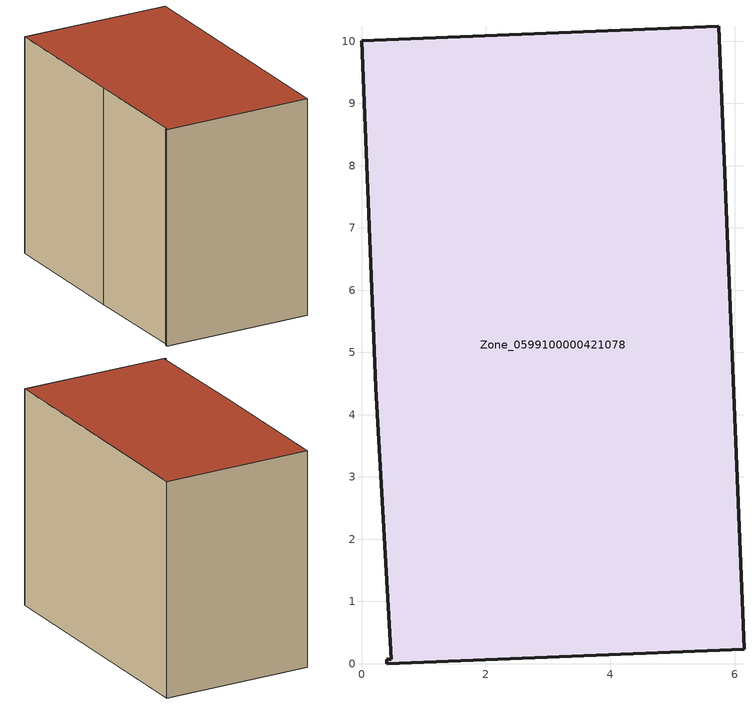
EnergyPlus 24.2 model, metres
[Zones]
Zone_0599100000421078
 floor ground (C_G): 0.47,0.07 0.23,4.43 0,10.01 5.74,10.24 6.14,0.23 0.41,0 0.4,0.07 z0
 wall outside (C_F): 0,10.01 0.23,4.43 0.47,0.07 0.4,0.07 0.41,0 6.14,0.23 5.74,10.24 0,10.01 z0:8.27
 roof outside (C_R): 0.23,4.43 0.47,0.07 0.4,0.07 0.41,0 6.14,0.23 5.74,10.24 0,10.01 z8.27
[BUILDING]
Pand.0599100000421078: North Axis=0; Terrain=City; Loads Convergence Tolerance Value=0.04; Temperature Convergence Tolerance Value=0.4; Solar Distribution=FullExterior; Maximum Number of Warmup Days=25; Minimum Number of Warmup Days=1
[Site:Location]
Rotterdam.The.Hague.AP_ZH_NLD Design_Conditions: Latitude=51.96; Longitude=4.45; Time Zone=1; Elevation=-4.5
[SITE:GROUNDTEMPERATURE:BUILDINGSURFACE]
18, 18, 18, 18, 18, 18, 18, 18, 18, 18, 18, 18
[MATERIAL] Thermal Absorptance=0.9; Solar Absorptance=0.7; Visible Absorptance=0.7
Name | Roughness | Thickness | Conductivity | Density | Specific Heat
G.TI.1992-2005 | MediumSmooth | 0.15 | 0.06 | 540 | 1210
F.TI.1992-2005 | Rough | 0.3 | 0.12 | 1920 | 840
R.TI.1992-2005 | MediumRough | 0.2 | 0.08 | 1500 | 1000
[CONSTRUCTION]
C_G: G.TI.1992-2005
C_F: F.TI.1992-2005
C_R: R.TI.1992-2005
[ZONE]
Zone_0599100000421078: Type=1; Multiplier=1; Ceiling Height=Autocalculate; Volume=Autocalculate; Floor Area=autocalculate; Part of Total Floor Area=Yes
[ZONEINFILTRATION:DESIGNFLOWRATE]
Infil_Zone_0599100000421078: Zone or ZoneList or Space or SpaceList=Zone_0599100000421078; Schedule=AlwaysOn; Design Flow Rate Calculation Method=Flow/Area; Flow Rate per Floor Area=0.0015; Constant Term Coefficient=1; Temperature Term Coefficient=0; Velocity Term Coefficient=0; Velocity Squared Term Coefficient=0
[HVACTEMPLATE:ZONE:IDEALLOADSAIRSYSTEM]
Zone_0599100000421078: Maximum Heating Supply Air Temperature=50; Minimum Cooling Supply Air Temperature=13; Maximum Heating Supply Air Humidity Ratio=0.0156; Minimum Cooling Supply Air Humidity Ratio=0.0077; Heating Limit=NoLimit; Cooling Limit=NoLimit; Dehumidification Control Type=ConstantSensibleHeatRatio; Cooling Sensible Heat Ratio=0.7; Dehumidification Setpoint=60; Humidification Control Type=None; Humidification Setpoint=30; Outdoor Air Method=None; Outdoor Air Flow Rate per Person=0.00944; Outdoor Air Flow Rate per Zone Floor Area=0; Outdoor Air Flow Rate per Zone=0; Demand Controlled Ventilation Type=None; Outdoor Air Economizer Type=NoEconomizer; Heat Recovery Type=None; Sensible Heat Recovery Effectiveness=0.7; Latent Heat Recovery Effectiveness=0.65
[ZONECONTROL:THERMOSTAT]
ThermostatControl_Zone_0599100000421078: Zone or ZoneList=Zone_0599100000421078; Control Type Schedule=DualSetpointControlType; Control 1=Thermostat_Zone_0599100000421078; Temperature Difference Between Cutout And Setpoint=0
[THERMOSTATSETPOINT:DUALSETPOINT]
Thermostat_Zone_0599100000421078: Heating Setpoint Temperature Schedule=HeatingSetpoint_Zone_0599100000421078; Cooling Setpoint Temperature Schedule=CoolingSetpoint_Zone_0599100000421078
[SCHEDULE:COMPACT]
HeatingSetpoint_Zone_0599100000421078: Through: 12/31, For: AllDays, Until: 24:00, 21
CoolingSetpoint_Zone_0599100000421078: Through: 12/31, For: AllDays, Until: 24:00, 24
DualSetpointControlType: Through: 12/31, For: AllDays, Until: 24:00, 4
AlwaysOn: Through: 12/31, For: AllDays, Until: 24:00, 1
